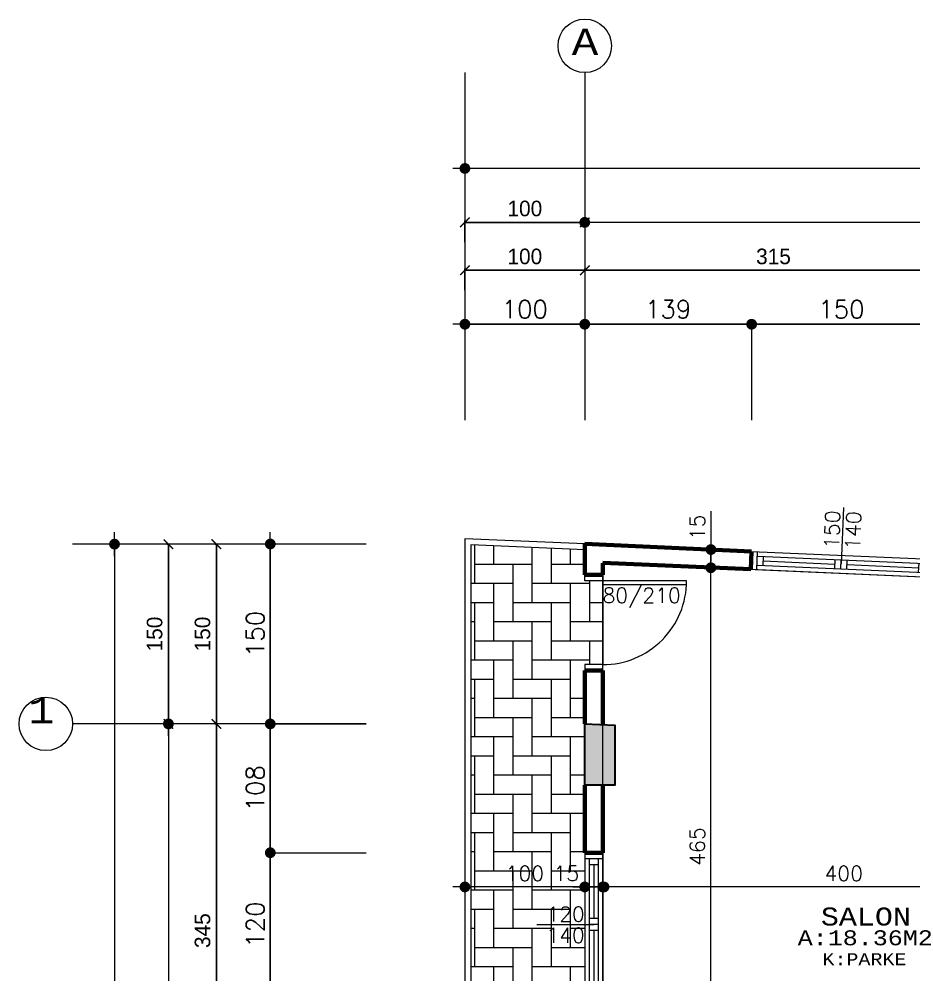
# Model space of a CAD drawing. Header units: millimetres. Extents: x 35860 to 71103, y -11298 to -8385.
# Drawn here: x 48660 to 49406, y -9543 to -8745 of the extents above; entities that cross this region are included whole.
import ezdxf
from ezdxf.enums import TextEntityAlignment as Align

# ---------------------------------------------------------------- set-up
doc = ezdxf.new("R2010")
doc.units = ezdxf.units.MM
doc.header["$MEASUREMENT"] = 0
doc.layers.get('0').update_dxf_attribs({"lineweight": 15})
doc.layers.get('Defpoints').update_dxf_attribs({"lineweight": 20})
for name, color, linetype, lineweight in [('02', 2, 'Continuous', 20), ('03_Yazı', 1, 'Continuous', 30), ('07', 3, 'Continuous', 70), ('Aks&Tefriş', 5, 'Continuous', 20), ('Kolon', 6, 'Continuous', 30), ('Merd&Balkon', 40, 'Continuous', 20), ('Ölçü', 140, 'Continuous', 20)]:
    doc.layers.add(name, color=color, linetype=linetype, lineweight=lineweight)
doc.layers.add('Lay_X', color=45, linetype='Continuous', lineweight=13, plot=False)
doc.styles.add('0', font='txt.shx')
doc.styles.add('C', font='')
doc.styles.get('C').set_extended_font_data('Courier New Tur')
doc.dimstyles.new('2', dxfattribs={"dimtxt": 12.5, "dimasz": 1, "dimexe": 0, "dimexo": 0, "dimgap": 5, "dimtad": 1, "dimdec": 0, "dimlfac": -1, "dimzin": 12, "dimdsep": 46, "dimtxsty": '0', "dimblk": 'DOT', "dimcen": 2.5, "dimse1": 1, "dimse2": 1, "dimclrd": 256, "dimclrt": 1, "dimadec": 0, "dimazin": 0, "dimtfac": 1, "dimtdec": 0, "dimtmove": 0, "dimatfit": 0, "dimldrblk": 'DOT', "dimfxl": 1, "dimtolj": 1, "dimtzin": 0, "dimlwd": -1, "dimarcsym": 0})
doc.dimstyles.new('5', dxfattribs={"dimtxt": 25, "dimasz": 1, "dimexe": 0, "dimexo": 0, "dimgap": 5, "dimtad": 1, "dimdec": 0, "dimlfac": -1, "dimzin": 12, "dimdsep": 46, "dimtxsty": '0', "dimblk": 'DOT', "dimcen": 2.5, "dimse1": 1, "dimse2": 1, "dimclrd": 256, "dimclrt": 1, "dimadec": 8, "dimazin": 0, "dimtfac": 1, "dimtdec": 0, "dimtmove": 0, "dimatfit": 0, "dimldrblk": 'DOT', "dimfxl": 1, "dimtolj": 1, "dimtzin": 0, "dimlwd": -1, "dimarcsym": 0})
doc.dimstyles.new('_VI80I', dxfattribs={"dimtxt": 15, "dimasz": 1, "dimexe": 0, "dimexo": 100, "dimgap": 5, "dimtad": 1, "dimdec": 0, "dimlfac": -1, "dimzin": 12, "dimdsep": 46, "dimtxsty": '0', "dimblk1": 'DOT80_2', "dimblk2": 'DOT80_1', "dimsah": 1, "dimcen": 2.5, "dimse1": 1, "dimse2": 1, "dimclrd": 256, "dimclrt": 1, "dimadec": 8, "dimazin": 0, "dimtfac": 1, "dimtdec": 0, "dimtmove": 0, "dimatfit": 0, "dimldrblk": 'DOT', "dimfxl": 1, "dimtolj": 1, "dimtzin": 0, "dimlwd": -1, "dimarcsym": 0})
doc.dimstyles.new('STANDART', dxfattribs={"dimtxt": 13, "dimasz": 8, "dimexe": 1.25, "dimexo": 0.625, "dimgap": 5, "dimtad": 1, "dimdec": 0, "dimrnd": 5, "dimzin": 1, "dimdsep": 46, "dimtxsty": 'Standard', "dimblk1": 'ARCHTICK', "dimblk2": 'ARCHTICK', "dimsah": 1, "dimcen": 2.5, "dimclrd": 256, "dimclre": 256, "dimclrt": 1, "dimadec": 0, "dimazin": 0, "dimtfac": 1, "dimtdec": 0, "dimtofl": 0, "dimtmove": 1, "dimatfit": 0, "dimldrblk": 'ARCHTICK', "dimfxl": 1, "dimtolj": 1, "dimtzin": 0, "dimarcsym": 0})

# ---------------------------------------------------------------- blocks, each defined once
blk = doc.blocks.new('DOT')
at = {"color": 0}
blk.add_line((-10, 0), (10, 0), dxfattribs=at)
at = {"color": 0, "const_width": 4.5}
blk.add_lwpolyline([(-2.25, 0, 1), (2.25, 0, 1)], format="xyb", close=True, dxfattribs=at)
blk = doc.blocks.new('*D479')
at = {"layer": 'Aks&Tefriş', "transparency": 16777216}
blk.add_line((48784.37, -9334.42), (48784.37, -10622.42), dxfattribs=at)
at = {"layer": 'Defpoints', "color": 0, "transparency": 16777216}
for p in [(48784.37, -9333.42), (48784.37, -10623.42), (48784.37, -10623.42)]:
    blk.add_point(p, dxfattribs=at)
at = {"layer": 'Aks&Tefriş', "transparency": 16777216}
for p, rotation in [((48784.37, -9333.42), 90), ((48784.37, -10623.42), 270)]:
    blk.add_blockref('DOT', p, dxfattribs=dict(at, rotation=rotation))
at = {"layer": 'Aks&Tefriş', "color": 1, "transparency": 16777216, "insert": (48766.87, -9978.42), "char_height": 25, "attachment_point": 5, "rotation": 90, "style": '0'}
blk.add_mtext('\\A1;1290', dxfattribs=at)
blk = doc.blocks.new('_ARCHTICK')
at = {"color": 0, "linetype": 'ByBlock', "const_width": 0.15}
blk.add_lwpolyline([(-0.5, -0.5), (0.5, 0.5)], dxfattribs=at)
blk = doc.blocks.new('*D464')
at = {"layer": 'Aks&Tefriş', "lineweight": -2, "transparency": 16777216}
for p, q in [((48823.74, -9333.42), (48823.12, -9333.42)), ((48824.37, -9678.42), (48824.37, -9333.42))]:
    blk.add_line(p, q, dxfattribs=at)
at = {"layer": 'Defpoints', "color": 0, "transparency": 16777216}
for p in [(48824.37, -9333.42), (48824.37, -9333.42), (48824.37, -9678.42)]:
    blk.add_point(p, dxfattribs=at)
at = {"layer": 'Aks&Tefriş', "lineweight": -2, "transparency": 16777216, "xscale": 8, "yscale": 8, "zscale": 8}
for p, rotation in [((48824.37, -9333.42), 90), ((48824.37, -9678.42), 270)]:
    blk.add_blockref('_ARCHTICK', p, dxfattribs=dict(at, rotation=rotation))
at = {"layer": 'Aks&Tefriş', "color": 1, "transparency": 16777216, "insert": (48812.87, -9505.92), "char_height": 13, "attachment_point": 5, "rotation": 90}
blk.add_mtext('\\A1;345', dxfattribs=at)
blk = doc.blocks.new('*D465')
at = {"layer": 'Aks&Tefriş', "transparency": 16777216}
blk.add_line((50030.81, -8914.9), (49132.81, -8914.9), dxfattribs=at)
at = {"layer": 'Defpoints', "color": 0, "transparency": 16777216}
for p in [(49131.81, -8914.9), (49131.81, -8914.9), (50031.81, -8914.9)]:
    blk.add_point(p, dxfattribs=at)
at = {"layer": 'Aks&Tefriş', "transparency": 16777216, "rotation": 180}
blk.add_blockref('DOT', (49131.81, -8914.9), dxfattribs=at)
at = {"layer": 'Aks&Tefriş', "transparency": 16777216}
blk.add_blockref('DOT', (50031.81, -8914.9), dxfattribs=at)
at = {"layer": 'Aks&Tefriş', "color": 1, "transparency": 16777216, "insert": (49581.81, -8897.4), "char_height": 25, "attachment_point": 5, "style": '0'}
blk.add_mtext('\\A1;900', dxfattribs=at)
blk = doc.blocks.new('*D470')
at = {"layer": 'Aks&Tefriş', "lineweight": -2, "transparency": 16777216}
for p, q in [((49131.81, -8954.27), (49131.81, -8953.65)), ((49446.81, -8954.9), (49131.81, -8954.9))]:
    blk.add_line(p, q, dxfattribs=at)
at = {"layer": 'Defpoints', "color": 0, "transparency": 16777216}
for p in [(49131.81, -8954.9), (49131.81, -8954.9), (49446.81, -8954.9)]:
    blk.add_point(p, dxfattribs=at)
at = {"layer": 'Aks&Tefriş', "lineweight": -2, "transparency": 16777216, "xscale": 8, "yscale": 8, "zscale": 8, "rotation": 180}
blk.add_blockref('_ARCHTICK', (49131.81, -8954.9), dxfattribs=at)
at = {"layer": 'Aks&Tefriş', "lineweight": -2, "transparency": 16777216, "xscale": 8, "yscale": 8, "zscale": 8}
blk.add_blockref('_ARCHTICK', (49446.81, -8954.9), dxfattribs=at)
at = {"layer": 'Aks&Tefriş', "color": 1, "transparency": 16777216, "insert": (49289.31, -8943.4), "char_height": 13, "attachment_point": 5}
blk.add_mtext('\\A1;315', dxfattribs=at)
blk = doc.blocks.new('P_X_D_2_15-150')
at = {"layer": '02'}
for p, q in [((0, 55), (0, 7.5)), ((-75, 15), (75, 15)), ((-70, 0), (-70, 15)), ((-70, 11.25), (70, 11.25)), ((-65, 3.75), (-65, 11.25)), ((-5, 3.75), (-5, 11.25)), ((0, 3.75), (0, 11.25)), ((5, 3.75), (5, 11.25)), ((65, 3.75), (65, 11.25)), ((70, 0), (70, 15)), ((-75, 0), (75, 0)), ((-70, 3.75), (70, 3.75)), ((-65, 7.5), (-5, 7.5)), ((5, 7.5), (65, 7.5))]:
    blk.add_line(p, q, dxfattribs=at)
at = {"layer": '07'}
for p, q in [((-75, 0), (-75, 15)), ((75, 0), (75, 15))]:
    blk.add_line(p, q, dxfattribs=at)
at = {"layer": '03_Yazı', "style": '0', "flags": 8}
for tag, p in [('150', (-2.5, 20)), ('140', (15.09, 20))]:
    blk.add_attdef(tag, p, '', height=12.5, rotation=90, dxfattribs=at)
blk = doc.blocks.new('K_X_D_3_15-80')
at = {"layer": '02'}
blk.add_line((15, 0), (18, 0), dxfattribs=at)
for points in [[(10, 0), (15, 0), (15, 15), (10, 15)], [(90, 0), (85, 0), (85, 15), (90, 15)]]:
    blk.add_lwpolyline(points, dxfattribs=at)
blk.add_lwpolyline([(18, 0), (18, -70), (15, -70), (15, 0), (85, 0, -0.414214), (15, -70)], format="xyb", dxfattribs=at)
at = {"layer": '07'}
for p, q in [((10, 0), (10, 15)), ((90, 0), (90, 15))]:
    blk.add_line(p, q, dxfattribs=at)
at = {"layer": '03_Yazı', "style": '0', "flags": 8}
blk.add_attdef('80/210', text='', height=12.5, rotation=90, dxfattribs=at).set_placement((21, -2.71), align=Align.TOP_RIGHT)
blk = doc.blocks.new('P_X_D_2_15-120')
at = {"layer": '02'}
for p, q in [((0, 55), (0, 7.5)), ((-60, 15), (60, 15)), ((-55, 0), (-55, 15)), ((-55, 11.25), (55, 11.25)), ((-50, 3.75), (-50, 11.25)), ((-5, 3.75), (-5, 11.25)), ((0, 3.75), (0, 11.25)), ((5, 3.75), (5, 11.25)), ((50, 3.75), (50, 11.25)), ((55, 0), (55, 15)), ((-60, 0), (60, 0)), ((-55, 3.75), (55, 3.75)), ((-50, 7.5), (-5, 7.5)), ((5, 7.5), (50, 7.5))]:
    blk.add_line(p, q, dxfattribs=at)
at = {"layer": '07'}
for p, q in [((-60, 0), (-60, 15)), ((60, 0), (60, 15))]:
    blk.add_line(p, q, dxfattribs=at)
at = {"layer": '03_Yazı', "style": '0', "flags": 8}
for tag, p in [('120', (-2.5, 20)), ('140', (15.09, 20))]:
    blk.add_attdef(tag, p, '', height=12.5, rotation=90, dxfattribs=at)
blk = doc.blocks.new('*D398')
at = {"layer": 'Defpoints', "color": 0, "transparency": 16777216}
for p in [(49147.9, -9373.42), (49547.9, -9373.42), (49147.9, -9469.45)]:
    blk.add_point(p, dxfattribs=at)
at = {"layer": 'Ölçü', "transparency": 16777216}
blk.add_line((49546.9, -9469.45), (49148.9, -9469.45), dxfattribs=at)
at = {"layer": 'Ölçü', "transparency": 16777216, "rotation": 180}
blk.add_blockref('DOT', (49147.9, -9469.45), dxfattribs=at)
at = {"layer": 'Ölçü', "transparency": 16777216}
blk.add_blockref('DOT', (49547.9, -9469.45), dxfattribs=at)
at = {"layer": 'Ölçü', "color": 1, "transparency": 16777216, "insert": (49347.9, -9458.2), "char_height": 12.5, "attachment_point": 5, "style": '0'}
blk.add_mtext('\\A1;400', dxfattribs=at)
blk = doc.blocks.new('*D399')
at = {"layer": 'Defpoints', "color": 0, "transparency": 16777216}
for p in [(49131.81, -9373.42), (49146.81, -9373.42), (49131.81, -9469.45)]:
    blk.add_point(p, dxfattribs=at)
at = {"layer": 'Ölçü', "transparency": 16777216}
for p, q in [((49130.81, -9469.45), (49103.14, -9469.45)), ((49146.81, -9469.45), (49131.81, -9469.45)), ((49147.81, -9469.45), (49148.81, -9469.45))]:
    blk.add_line(p, q, dxfattribs=at)
blk.add_blockref('DOT', (49131.81, -9469.45), dxfattribs=at)
at = {"layer": 'Ölçü', "transparency": 16777216, "rotation": 180}
blk.add_blockref('DOT', (49146.81, -9469.45), dxfattribs=at)
at = {"layer": 'Ölçü', "color": 1, "transparency": 16777216, "insert": (49116.47, -9458.2), "char_height": 12.5, "attachment_point": 5, "style": '0'}
blk.add_mtext('\\A1;15', dxfattribs=at)
blk = doc.blocks.new('*D400')
at = {"layer": 'Defpoints', "color": 0, "transparency": 16777216}
for p in [(49131.81, -9373.42), (49031.81, -9469.45), (49031.81, -9470.34)]:
    blk.add_point(p, dxfattribs=at)
at = {"layer": 'Ölçü', "transparency": 16777216}
blk.add_line((49130.81, -9469.45), (49032.81, -9469.45), dxfattribs=at)
at = {"layer": 'Ölçü', "transparency": 16777216, "rotation": 180}
blk.add_blockref('DOT', (49031.81, -9469.45), dxfattribs=at)
at = {"layer": 'Ölçü', "transparency": 16777216}
blk.add_blockref('DOT', (49131.81, -9469.45), dxfattribs=at)
at = {"layer": 'Ölçü', "color": 1, "transparency": 16777216, "insert": (49081.81, -9458.2), "char_height": 12.5, "attachment_point": 5, "style": '0'}
blk.add_mtext('\\A1;100', dxfattribs=at)
blk = doc.blocks.new('*D421')
at = {"layer": 'Defpoints', "color": 0, "transparency": 16777216}
for p in [(49237.08, -9203.1), (49240.91, -9203.1), (49181.81, -9668.42)]:
    blk.add_point(p, dxfattribs=at)
at = {"layer": 'Ölçü', "transparency": 16777216}
blk.add_line((49237.08, -9667.42), (49237.08, -9204.1), dxfattribs=at)
for p, rotation in [((49237.08, -9203.1), 90), ((49237.08, -9668.42), 270)]:
    blk.add_blockref('DOT', p, dxfattribs=dict(at, rotation=rotation))
at = {"layer": 'Ölçü', "color": 1, "transparency": 16777216, "insert": (49225.83, -9435.76), "char_height": 12.5, "attachment_point": 5, "rotation": 90, "style": '0'}
blk.add_mtext('\\A1;465', dxfattribs=at)
blk = doc.blocks.new('*D428')
at = {"layer": 'Aks&Tefriş', "transparency": 16777216}
blk.add_line((48739.37, -9184.42), (48739.37, -10772.42), dxfattribs=at)
at = {"layer": 'Defpoints', "color": 0, "transparency": 16777216}
for p in [(48739.37, -9183.42), (48739.37, -10773.42), (48739.37, -10773.42)]:
    blk.add_point(p, dxfattribs=at)
at = {"layer": 'Aks&Tefriş', "transparency": 16777216}
for p, rotation in [((48739.37, -9183.42), 90), ((48739.37, -10773.42), 270)]:
    blk.add_blockref('DOT', p, dxfattribs=dict(at, rotation=rotation))
at = {"layer": 'Aks&Tefriş', "color": 1, "transparency": 16777216, "insert": (48721.87, -9978.42), "char_height": 25, "attachment_point": 5, "rotation": 90, "style": '0'}
blk.add_mtext('\\A1;1590', dxfattribs=at)
blk = doc.blocks.new('*D430')
at = {"layer": 'Aks&Tefriş', "lineweight": -2, "transparency": 16777216}
for p, q in [((48823.74, -9183.42), (48823.12, -9183.42)), ((48824.37, -9333.42), (48824.37, -9183.42))]:
    blk.add_line(p, q, dxfattribs=at)
at = {"layer": 'Defpoints', "color": 0, "transparency": 16777216}
for p in [(48824.37, -9183.42), (48824.37, -9183.42), (48824.37, -9333.42)]:
    blk.add_point(p, dxfattribs=at)
at = {"layer": 'Aks&Tefriş', "lineweight": -2, "transparency": 16777216, "xscale": 8, "yscale": 8, "zscale": 8}
for p, rotation in [((48824.37, -9183.42), 90), ((48824.37, -9333.42), 270)]:
    blk.add_blockref('_ARCHTICK', p, dxfattribs=dict(at, rotation=rotation))
at = {"layer": 'Aks&Tefriş', "color": 1, "transparency": 16777216, "insert": (48812.87, -9258.42), "char_height": 13, "attachment_point": 5, "rotation": 90}
blk.add_mtext('\\A1;150', dxfattribs=at)
blk = doc.blocks.new('*D431')
at = {"layer": 'Aks&Tefriş', "lineweight": -2, "transparency": 16777216}
for p, q in [((48783.74, -9183.42), (48783.12, -9183.42)), ((48784.37, -9333.42), (48784.37, -9183.42))]:
    blk.add_line(p, q, dxfattribs=at)
at = {"layer": 'Defpoints', "color": 0, "transparency": 16777216}
for p in [(48784.37, -9183.42), (48784.37, -9183.42), (48784.37, -9333.42)]:
    blk.add_point(p, dxfattribs=at)
at = {"layer": 'Aks&Tefriş', "lineweight": -2, "transparency": 16777216, "xscale": 8, "yscale": 8, "zscale": 8}
for p, rotation in [((48784.37, -9183.42), 90), ((48784.37, -9333.42), 270)]:
    blk.add_blockref('_ARCHTICK', p, dxfattribs=dict(at, rotation=rotation))
at = {"layer": 'Aks&Tefriş', "color": 1, "transparency": 16777216, "insert": (48772.87, -9258.42), "char_height": 13, "attachment_point": 5, "rotation": 90}
blk.add_mtext('\\A1;150', dxfattribs=at)
blk = doc.blocks.new('*D433')
at = {"layer": 'Aks&Tefriş', "transparency": 16777216}
blk.add_line((50130.81, -8869.9), (49032.81, -8869.9), dxfattribs=at)
at = {"layer": 'Defpoints', "color": 0, "transparency": 16777216}
for p in [(49031.81, -8869.9), (49031.81, -8869.9), (50131.81, -8869.9)]:
    blk.add_point(p, dxfattribs=at)
at = {"layer": 'Aks&Tefriş', "transparency": 16777216, "rotation": 180}
blk.add_blockref('DOT', (49031.81, -8869.9), dxfattribs=at)
at = {"layer": 'Aks&Tefriş', "transparency": 16777216}
blk.add_blockref('DOT', (50131.81, -8869.9), dxfattribs=at)
at = {"layer": 'Aks&Tefriş', "color": 1, "transparency": 16777216, "insert": (49581.81, -8852.4), "char_height": 25, "attachment_point": 5, "style": '0'}
blk.add_mtext('\\A1;1100', dxfattribs=at)
blk = doc.blocks.new('*D434')
at = {"layer": 'Aks&Tefriş', "lineweight": -2, "transparency": 16777216}
for p, q in [((49031.81, -8931.48), (49031.81, -8913.65)), ((49131.81, -8914.9), (49031.81, -8914.9)), ((49131.81, -8914.27), (49131.81, -8913.65))]:
    blk.add_line(p, q, dxfattribs=at)
at = {"layer": 'Defpoints', "color": 0, "transparency": 16777216}
for p in [(49031.81, -8914.9), (49131.81, -8914.9), (49031.81, -8932.1)]:
    blk.add_point(p, dxfattribs=at)
at = {"layer": 'Aks&Tefriş', "lineweight": -2, "transparency": 16777216, "xscale": 8, "yscale": 8, "zscale": 8, "rotation": 180}
blk.add_blockref('_ARCHTICK', (49031.81, -8914.9), dxfattribs=at)
at = {"layer": 'Aks&Tefriş', "lineweight": -2, "transparency": 16777216, "xscale": 8, "yscale": 8, "zscale": 8}
blk.add_blockref('_ARCHTICK', (49131.81, -8914.9), dxfattribs=at)
at = {"layer": 'Aks&Tefriş', "color": 1, "transparency": 16777216, "insert": (49081.81, -8903.4), "char_height": 13, "attachment_point": 5}
blk.add_mtext('\\A1;100', dxfattribs=at)
blk = doc.blocks.new('*D436')
at = {"layer": 'Aks&Tefriş', "lineweight": -2, "transparency": 16777216}
for p, q in [((49031.81, -8971.48), (49031.81, -8953.65)), ((49131.81, -8954.9), (49031.81, -8954.9)), ((49131.81, -8954.27), (49131.81, -8953.65))]:
    blk.add_line(p, q, dxfattribs=at)
at = {"layer": 'Defpoints', "color": 0, "transparency": 16777216}
for p in [(49031.81, -8954.9), (49131.81, -8954.9), (49031.81, -8972.1)]:
    blk.add_point(p, dxfattribs=at)
at = {"layer": 'Aks&Tefriş', "lineweight": -2, "transparency": 16777216, "xscale": 8, "yscale": 8, "zscale": 8, "rotation": 180}
blk.add_blockref('_ARCHTICK', (49031.81, -8954.9), dxfattribs=at)
at = {"layer": 'Aks&Tefriş', "lineweight": -2, "transparency": 16777216, "xscale": 8, "yscale": 8, "zscale": 8}
blk.add_blockref('_ARCHTICK', (49131.81, -8954.9), dxfattribs=at)
at = {"layer": 'Aks&Tefriş', "color": 1, "transparency": 16777216, "insert": (49081.81, -8943.4), "char_height": 13, "attachment_point": 5}
blk.add_mtext('\\A1;100', dxfattribs=at)
blk = doc.blocks.new('DOT80_2')
at = {"color": 0}
blk.add_line((0, 0), (0, -80), dxfattribs=at)
blk.add_blockref('DOT', (0, 0))
blk = doc.blocks.new('DOT80_1')
at = {"color": 0}
blk.add_line((0, 0), (0, 80), dxfattribs=at)
blk.add_blockref('DOT', (0, 0))
blk = doc.blocks.new('*D455')
at = {"layer": 'Aks&Tefriş', "transparency": 16777216}
blk.add_line((49130.81, -8999.9), (49032.81, -8999.9), dxfattribs=at)
at = {"layer": 'Defpoints', "color": 0, "transparency": 16777216}
for p in [(49031.81, -8999.9), (49131.81, -8999.9), (49031.81, -9017.1)]:
    blk.add_point(p, dxfattribs=at)
at = {"layer": 'Aks&Tefriş', "transparency": 16777216, "rotation": 180}
blk.add_blockref('DOT80_1', (49031.81, -8999.9), dxfattribs=at)
at = {"layer": 'Aks&Tefriş', "transparency": 16777216}
blk.add_blockref('DOT80_2', (49131.81, -8999.9), dxfattribs=at)
at = {"layer": 'Aks&Tefriş', "color": 1, "transparency": 16777216, "insert": (49081.81, -8987.4), "char_height": 15, "attachment_point": 5, "style": '0'}
blk.add_mtext('\\A1;100', dxfattribs=at)
blk = doc.blocks.new('*D554')
at = {"layer": 'Defpoints', "color": 0, "transparency": 16777216}
for p in [(49237.08, -9187.93), (49237.47, -9187.93), (49240.91, -9203.1)]:
    blk.add_point(p, dxfattribs=at)
at = {"layer": 'Ölçü', "transparency": 16777216}
for p, q in [((49237.08, -9155.99), (49237.08, -9187.93)), ((49237.08, -9186.93), (49237.08, -9185.93)), ((49237.08, -9203.1), (49237.08, -9187.93)), ((49237.08, -9203.1), (49237.08, -9187.93)), ((49237.08, -9204.1), (49237.08, -9205.1))]:
    blk.add_line(p, q, dxfattribs=at)
for p, rotation in [((49237.08, -9187.93), 270), ((49237.08, -9203.1), 90)]:
    blk.add_blockref('DOT', p, dxfattribs=dict(at, rotation=rotation))
at = {"layer": 'Ölçü', "color": 1, "transparency": 16777216, "insert": (49225.83, -9169.33), "char_height": 12.5, "attachment_point": 5, "rotation": 90, "style": '0'}
blk.add_mtext('\\A1;15', dxfattribs=at)
blk = doc.blocks.new('*D946')
at = {"layer": 'Aks&Tefriş', "transparency": 16777216}
blk.add_line((49419.95, -8999.9), (49272.09, -8999.9), dxfattribs=at)
at = {"layer": 'Defpoints', "color": 0, "transparency": 16777216}
for p in [(49271.09, -8999.9), (49271.09, -9189.41), (49420.95, -9196.02)]:
    blk.add_point(p, dxfattribs=at)
at = {"layer": 'Aks&Tefriş', "transparency": 16777216, "rotation": 180}
blk.add_blockref('DOT80_1', (49271.09, -8999.9), dxfattribs=at)
at = {"layer": 'Aks&Tefriş', "transparency": 16777216}
blk.add_blockref('DOT80_2', (49420.95, -8999.9), dxfattribs=at)
at = {"layer": 'Aks&Tefriş', "color": 1, "transparency": 16777216, "insert": (49346.02, -8987.4), "char_height": 15, "attachment_point": 5, "style": '0'}
blk.add_mtext('\\A1;150', dxfattribs=at)
blk = doc.blocks.new('*D947')
at = {"layer": 'Aks&Tefriş', "transparency": 16777216}
blk.add_line((49270.09, -8999.9), (49132.81, -8999.9), dxfattribs=at)
at = {"layer": 'Defpoints', "color": 0, "transparency": 16777216}
for p in [(49131.81, -8999.9), (49131.81, -9183.28), (49271.09, -9189.41)]:
    blk.add_point(p, dxfattribs=at)
at = {"layer": 'Aks&Tefriş', "transparency": 16777216, "rotation": 180}
blk.add_blockref('DOT80_1', (49131.81, -8999.9), dxfattribs=at)
at = {"layer": 'Aks&Tefriş', "transparency": 16777216}
blk.add_blockref('DOT80_2', (49271.09, -8999.9), dxfattribs=at)
at = {"layer": 'Aks&Tefriş', "color": 1, "transparency": 16777216, "insert": (49201.45, -8987.4), "char_height": 15, "attachment_point": 5, "style": '0'}
blk.add_mtext('\\A1;139', dxfattribs=at)
blk = doc.blocks.new('*D948')
at = {"layer": 'Aks&Tefriş', "transparency": 16777216}
blk.add_line((49130.81, -8999.9), (49032.81, -8999.9), dxfattribs=at)
at = {"layer": 'Defpoints', "color": 0, "transparency": 16777216}
for p in [(49031.81, -8999.9), (49031.81, -9178.87), (49131.81, -9183.28)]:
    blk.add_point(p, dxfattribs=at)
at = {"layer": 'Aks&Tefriş', "transparency": 16777216, "rotation": 180}
blk.add_blockref('DOT80_1', (49031.81, -8999.9), dxfattribs=at)
at = {"layer": 'Aks&Tefriş', "transparency": 16777216}
blk.add_blockref('DOT80_2', (49131.81, -8999.9), dxfattribs=at)
at = {"layer": 'Aks&Tefriş', "color": 1, "transparency": 16777216, "insert": (49081.81, -8987.4), "char_height": 15, "attachment_point": 5, "style": '0'}
blk.add_mtext('\\A1;100', dxfattribs=at)
blk = doc.blocks.new('*D906')
at = {"layer": 'Aks&Tefriş', "transparency": 16777216}
blk.add_line((48869.37, -9184.28), (48869.37, -9332.42), dxfattribs=at)
at = {"layer": 'Defpoints', "color": 0, "transparency": 16777216}
for p in [(49131.81, -9183.28), (48869.37, -9333.42), (49131.81, -9333.42)]:
    blk.add_point(p, dxfattribs=at)
at = {"layer": 'Aks&Tefriş', "transparency": 16777216}
for name, p, rotation in [('DOT80_2', (48869.37, -9183.28), 90), ('DOT80_1', (48869.37, -9333.42), 270)]:
    blk.add_blockref(name, p, dxfattribs=dict(at, rotation=rotation))
at = {"layer": 'Aks&Tefriş', "color": 1, "transparency": 16777216, "insert": (48856.87, -9258.35), "char_height": 15, "attachment_point": 5, "rotation": 90, "style": '0'}
blk.add_mtext('\\A1;150', dxfattribs=at)
blk = doc.blocks.new('*D907')
at = {"layer": 'Aks&Tefriş', "transparency": 16777216}
blk.add_line((48869.37, -9334.42), (48869.37, -9439.92), dxfattribs=at)
at = {"layer": 'Defpoints', "color": 0, "transparency": 16777216}
for p in [(49131.81, -9333.42), (48869.37, -9440.92), (49131.81, -9440.92)]:
    blk.add_point(p, dxfattribs=at)
at = {"layer": 'Aks&Tefriş', "transparency": 16777216}
for name, p, rotation in [('DOT80_2', (48869.37, -9333.42), 90), ('DOT80_1', (48869.37, -9440.92), 270)]:
    blk.add_blockref(name, p, dxfattribs=dict(at, rotation=rotation))
at = {"layer": 'Aks&Tefriş', "color": 1, "transparency": 16777216, "insert": (48856.87, -9387.17), "char_height": 15, "attachment_point": 5, "rotation": 90, "style": '0'}
blk.add_mtext('\\A1;108', dxfattribs=at)
blk = doc.blocks.new('*D908')
at = {"layer": 'Aks&Tefriş', "transparency": 16777216}
blk.add_line((48869.37, -9441.92), (48869.37, -9559.92), dxfattribs=at)
at = {"layer": 'Defpoints', "color": 0, "transparency": 16777216}
for p in [(49131.81, -9440.92), (48869.37, -9560.92), (49131.81, -9560.92)]:
    blk.add_point(p, dxfattribs=at)
at = {"layer": 'Aks&Tefriş', "transparency": 16777216}
for name, p, rotation in [('DOT80_2', (48869.37, -9440.92), 90), ('DOT80_1', (48869.37, -9560.92), 270)]:
    blk.add_blockref(name, p, dxfattribs=dict(at, rotation=rotation))
at = {"layer": 'Aks&Tefriş', "color": 1, "transparency": 16777216, "insert": (48856.87, -9500.92), "char_height": 15, "attachment_point": 5, "rotation": 90, "style": '0'}
blk.add_mtext('\\A1;120', dxfattribs=at)

msp = doc.modelspace()

# ---------------------------------------------------------------- hatches: boundary and pattern name
h = msp.add_hatch()
h.set_pattern_fill('SERAMIK9', color=256, scale=4, style=0, pattern_type=2)
h.set_pattern_definition([(0, (0, 0), (16, 16), [48, -16]), (90, (16, 0), (-16, -16), [48, -16])])
h.paths.add_polyline_path([(49131.81, -9739.33), (49131.81, -9728.08), (49131.81, -9678.42), (49131.81, -9653.42), (49131.81, -9560.92), (49131.81, -9440.92), (49131.81, -9384.52), (49131.81, -9333.42), (49131.81, -9288.95), (49131.81, -9283.95), (49146.81, -9283.95), (49146.81, -9213.95), (49131.81, -9213.95), (49131.81, -9208.95), (49131.81, -9188.28), (49036.81, -9184.09), (49036.81, -9940.92), (49041.81, -9940.92), (49041.81, -9990.92), (49131.81, -9990.92), (49131.81, -9923.42), (49131.81, -9893.42), (49131.81, -9859.33)])
h.paths.add_polyline_path([(49096.6, -9519.14), (49129.93, -9519.14), (49129.93, -9500.39), (49096.6, -9500.39)], flags=24)
h.paths.add_polyline_path([(49096.6, -9501.55), (49129.93, -9501.55), (49129.93, -9482.8), (49096.6, -9482.8)], flags=24)
h.paths.add_polyline_path([(49105.01, -9448.82), (49127.93, -9448.82), (49127.93, -9467.57), (49105.01, -9467.57)], flags=24)
h.paths.add_polyline_path([(49066.18, -9448.82), (49097.43, -9448.82), (49097.43, -9467.57), (49066.18, -9467.57)], flags=24)
h.paths.add_polyline_path([(49105.01, -9690.17), (49127.93, -9690.17), (49127.93, -9708.92), (49105.01, -9708.92)], flags=24)
h.paths.add_polyline_path([(49102.08, -9799.55), (49131.37, -9799.55), (49131.37, -9784.55), (49102.08, -9784.55)], flags=24)
h.paths.add_polyline_path([(49102.08, -9813.32), (49131.37, -9813.32), (49131.37, -9798.32), (49102.08, -9798.32)], flags=24)
h.paths.add_polyline_path([(49028.61, -9688.78), (49131.03, -9688.78), (49131.03, -9665.12), (49028.61, -9665.12)], flags=9)
h = msp.add_hatch()
h.set_pattern_fill('ANSI33', color=256, scale=30, style=0)
h.paths.add_polyline_path([(49131.81, -9384.52), (49131.81, -9333.42), (49156.81, -9334.52), (49156.81, -9384.52)])
h.paths.add_polyline_path([(49546.81, -9402.81), (49546.81, -9351.71), (49571.81, -9352.81), (49571.81, -9402.81)])
h.paths.add_polyline_path([(50031.81, -9983.42), (49971.81, -9983.42), (49971.81, -10013.42), (50031.81, -10013.42)])
h.paths.add_polyline_path([(50006.81, -9628.42), (50031.81, -9628.42), (50031.81, -9678.42), (50006.81, -9678.42)])
h.paths.add_polyline_path([(49571.81, -9638.42), (49571.81, -9678.42), (49546.81, -9678.42), (49546.81, -9638.42)])
h.paths.add_polyline_path([(49181.81, -9678.42), (49131.81, -9678.42), (49131.81, -9653.42), (49181.81, -9653.42)])
h.paths.add_polyline_path([(49171.81, -9893.42), (49131.81, -9893.42), (49131.81, -9923.42), (49171.81, -9923.42)])
h.paths.add_polyline_path([(49156.81, -10623.42), (49156.81, -10573.42), (49131.81, -10573.42), (49131.81, -10623.42)])
h.paths.add_polyline_path([(50006.81, -10368.42), (50031.81, -10368.42), (50031.81, -10318.42), (50006.81, -10318.42)])
h.paths.add_polyline_path([(49571.81, -10368.42), (49571.81, -10318.42), (49546.81, -10318.42), (49546.81, -10368.42)])
h.paths.add_polyline_path([(50006.81, -9423.08), (50006.81, -9371.98), (50031.81, -9373.08), (50031.81, -9423.08)])
h.paths.add_polyline_path([(49741.81, -9360.3), (49766.81, -9361.4), (49766.81, -9411.4), (49741.81, -9411.4)])
h.paths.add_polyline_path([(49471.81, -10138.42), (49446.81, -10138.42), (49446.81, -10073.42), (49471.81, -10073.42)])
h.paths.add_polyline_path([(49471.81, -9923.42), (49471.81, -9858.42), (49446.81, -9858.42), (49446.81, -9923.42)])
h.paths.add_polyline_path([(49741.81, -9873.42), (49741.81, -9878.42), (49746.81, -9878.42), (49836.81, -9878.42), (49836.81, -9858.42), (49741.81, -9858.42)])
h.paths.add_polyline_path([(49741.81, -10133.42), (49741.81, -10118.42), (49836.81, -10118.42), (49836.81, -10138.42), (49741.81, -10138.42)])
h.paths.add_polyline_path([(49181.81, -10318.42), (49131.81, -10318.42), (49131.81, -10343.42), (49181.81, -10343.42)])
h.paths.add_polyline_path([(49741.81, -10623.42), (49766.81, -10623.42), (49766.81, -10573.42), (49741.81, -10573.42)])
h.paths.add_polyline_path([(50006.81, -10623.42), (50031.81, -10623.42), (50031.81, -10573.42), (50006.81, -10573.42)])
h.paths.add_polyline_path([(49571.81, -10623.42), (49571.81, -10573.42), (49546.81, -10573.42), (49546.81, -10623.42)])

# ---------------------------------------------------------------- linework, layer by layer
at = {"layer": '07'}
for p, q in [((49131.81, -9183.28), (49131.81, -9208.95)), ((49271.09, -9189.41), (49131.81, -9183.28)), ((49270.43, -9204.4), (49146.81, -9198.95)), ((49146.81, -9199.19), (49146.81, -9208.95)), ((49131.81, -9288.95), (49131.81, -9333.42)), ((49146.81, -9288.95), (49146.81, -9334.08)), ((49131.81, -9384.52), (49131.81, -9440.92)), ((49146.81, -9440.92), (49146.81, -9384.52))]:
    msp.add_line(p, q, dxfattribs=at)
at = {"layer": 'Aks&Tefriş'}
for p, q in [((49031.81, -8789.9), (49031.81, -9079.9)), ((49131.81, -8789.9), (49131.81, -9079.9)), ((49031.81, -8999.9), (50131.81, -8999.9)), ((48949.37, -9183.42), (48704.37, -9183.42)), ((48869.37, -10773.42), (48869.37, -9183.42)), ((48949.37, -9333.42), (48704.37, -9333.42))]:
    msp.add_line(p, q, dxfattribs=at)
for centre in [(49131.81, -8767.59), (48682.06, -9333.42)]:
    msp.add_circle(centre, 22.3, dxfattribs=at)
at = {"layer": 'Kolon'}
msp.add_lwpolyline([(49131.81, -9384.52), (49131.81, -9333.42), (49156.81, -9334.52), (49156.81, -9384.52), (49156.81, -9384.52)], close=True, dxfattribs=at)
at = {"layer": 'Lay_X'}
msp.add_lwpolyline([(49546.81, -9216.58), (49546.81, -9668.42), (49146.81, -9668.42), (49146.81, -9198.95)], close=True, dxfattribs=at)
at = {"layer": 'Merd&Balkon'}
for p, q in [((49031.81, -9178.87), (49031.81, -9940.92)), ((49131.81, -9183.28), (49031.81, -9178.87)), ((49036.81, -9184.09), (49036.81, -9940.92)), ((49131.81, -9188.28), (49036.81, -9184.09))]:
    msp.add_line(p, q, dxfattribs=at)

# ---------------------------------------------------------------- block references
at = {"layer": '02', "rotation": 357.4768581265456}
msp.add_blockref('P_X_D_2_15-150', (49345.36, -9207.7), dxfattribs=at).add_auto_attribs({'150': '150', '140': '140'})
at = {"layer": '02'}
ref = msp.add_blockref('K_X_D_3_15-80', (49146.81, -9198.95), dxfattribs=dict(at, xscale=-1, rotation=90.00000000001015))
ref.add_attrib('80/210', '80/210', dxfattribs={"layer": '03_Yazı', "height": 12.5, "style": '0', "flags": 8}).set_placement((49212.01, -9219.95), align=Align.TOP_RIGHT)
ref = msp.add_blockref('P_X_D_2_15-120', (49146.81, -9500.92), dxfattribs=dict(at, xscale=-1, rotation=90))
ref.add_attrib('120', '120', (49099.72, -9498.42), dxfattribs={"layer": '03_Yazı', "height": 12.5, "style": '0', "flags": 8})
ref.add_attrib('140', '140', (49099.72, -9516.01), dxfattribs={"layer": '03_Yazı', "height": 12.5, "style": '0', "flags": 8})

# ---------------------------------------------------------------- texts
at = {"layer": '03_Yazı', "style": 'C'}
for s, p in [('A', (49120.98, -8775.16)), ('1', (48667.28, -9332.91))]:
    msp.add_text(s, height=22, dxfattribs=at).set_placement(p)
at = {"layer": '03_Yazı', "style": 'C', "flags": 12}
for tag, text, height, p in [('SALON', 'SALON', 15, (49366.43, -9494.15)), ('K:PARKE', 'K:PARKE', 10, (49365.2, -9529.76))]:
    msp.add_attdef(tag, text=text, height=height, dxfattribs=at).set_placement(p, align=Align.MIDDLE_CENTER)
at = {"layer": '03_Yazı', "style": 'C'}
msp.add_attdef('A:18.36M2', text='A:10.00m2', height=12.5, dxfattribs=at).set_placement((49365.9, -9511.9), align=Align.MIDDLE_CENTER)

# ---------------------------------------------------------------- dimensions: what is measured, and where the dimension line sits
at = {"layer": 'Aks&Tefriş'}
for base, p1, p2, angle, dimstyle, picture, middle in [((49031.81, -8869.9), (50131.81, -8869.9), (49031.81, -8869.9), 180, '5', '*D433', (49581.81, -8852.4)), ((49131.81, -8914.9), (50031.81, -8914.9), (49131.81, -8914.9), 180, '5', '*D465', (49581.81, -8897.4)), ((49031.81, -8914.9), (49131.81, -8914.9), (49031.81, -8932.1), 180, 'STANDART', '*D434', (49081.81, -8903.4)), ((49031.81, -8954.9), (49131.81, -8954.9), (49031.81, -8972.1), 180, 'STANDART', '*D436', (49081.81, -8943.4)), ((49031.81, -8999.9), (49131.81, -8999.9), (49031.81, -9017.1), 180, '_VI80I', '*D455', (49081.81, -8987.4)), ((48739.37, -10773.42), (48739.37, -9183.42), (48739.37, -10773.42), 90, '5', '*D428', (48721.87, -9978.42)), ((48869.37, -9333.42), (49131.81, -9183.28), (49131.81, -9333.42), 90, '_VI80I', '*D906', (48856.87, -9258.35)), ((48784.37, -10623.42), (48784.37, -9333.42), (48784.37, -10623.42), 90, '5', '*D479', (48766.87, -9978.42))]:
    dim = msp.add_linear_dim(base=base, p1=p1, p2=p2, angle=angle, dimstyle=dimstyle, dxfattribs=at)
    dim.commit()
    dim.dimension.update_dxf_attribs({"geometry": picture, "text_midpoint": middle})
for base, p1, p2, angle, dimstyle, override, picture, middle in [((49131.81, -8954.9), (49446.81, -8954.9), (49131.81, -8954.9), 180, 'STANDART', {"dimse1": 1}, '*D470', (49289.31, -8943.4)), ((49031.81, -8999.9), (49131.81, -9183.28), (49031.81, -9178.87), 180, '_VI80I', {"dimtmove": 1}, '*D948', (49081.81, -8987.4)), ((49131.81, -8999.9), (49271.09, -9189.41), (49131.81, -9183.28), 180, '_VI80I', {"dimtmove": 1}, '*D947', (49201.45, -8987.4)), ((49271.09, -8999.9), (49420.95, -9196.02), (49271.09, -9189.41), 180, '_VI80I', {"dimtmove": 1}, '*D946', (49346.02, -8987.4)), ((48784.37, -9183.42), (48784.37, -9333.42), (48784.37, -9183.42), 90, 'STANDART', {"dimse1": 1}, '*D431', (48772.87, -9258.42)), ((48824.37, -9183.42), (48824.37, -9333.42), (48824.37, -9183.42), 90, 'STANDART', {"dimse1": 1}, '*D430', (48812.87, -9258.42)), ((48824.37, -9333.42), (48824.37, -9678.42), (48824.37, -9333.42), 90, 'STANDART', {"dimse1": 1}, '*D464', (48812.87, -9505.92)), ((48869.3672176, -9440.92189481), (49131.80522746, -9333.42189481), (49131.80522746, -9440.92189481), 90, '_VI80I', {"dimtmove": 1}, '*D907', (48856.8672176, -9387.17189481)), ((48869.37, -9560.92), (49131.81, -9440.92), (49131.81, -9560.92), 90, '_VI80I', {"dimtmove": 1}, '*D908', (48856.87, -9500.92))]:
    dim = msp.add_linear_dim(base=base, p1=p1, p2=p2, angle=angle, dimstyle=dimstyle, override=override, dxfattribs=at)
    dim.commit()
    dim.dimension.update_dxf_attribs({"geometry": picture, "text_midpoint": middle})
at = {"layer": 'Ölçü'}
dim = msp.add_linear_dim(base=(49237.08, -9187.93), p1=(49240.91, -9203.1), p2=(49237.47, -9187.93), angle=90, dimstyle='2', override={"dimtmove": 1}, dxfattribs=at)
dim.commit()
dim.dimension.update_dxf_attribs({"geometry": '*D554', "text_midpoint": (49236.22, -9169.33), "dimtype": 160})
for base, p1, p2, angle, picture, middle in [((49237.08, -9203.1), (49181.81, -9668.42), (49240.91, -9203.1), 90, '*D421', (49225.83, -9435.76)), ((49031.81, -9469.45), (49131.81, -9373.42), (49031.81, -9470.34), 180, '*D400', (49081.81, -9458.2))]:
    dim = msp.add_linear_dim(base=base, p1=p1, p2=p2, angle=angle, dimstyle='2', override={"dimtmove": 1}, dxfattribs=at)
    dim.commit()
    dim.dimension.update_dxf_attribs({"geometry": picture, "text_midpoint": middle})
for base, p1, p2, picture, middle in [((49131.81, -9469.45), (49146.81, -9373.42), (49131.81, -9373.42), '*D399', (49116.47, -9458.2)), ((49147.9, -9469.45), (49547.9, -9373.42), (49147.9, -9373.42), '*D398', (49347.9, -9458.2))]:
    dim = msp.add_linear_dim(base=base, p1=p1, p2=p2, angle=180, dimstyle='2', dxfattribs=at)
    dim.commit()
    dim.dimension.update_dxf_attribs({"geometry": picture, "text_midpoint": middle})

doc.saveas('drawing.dxf')
